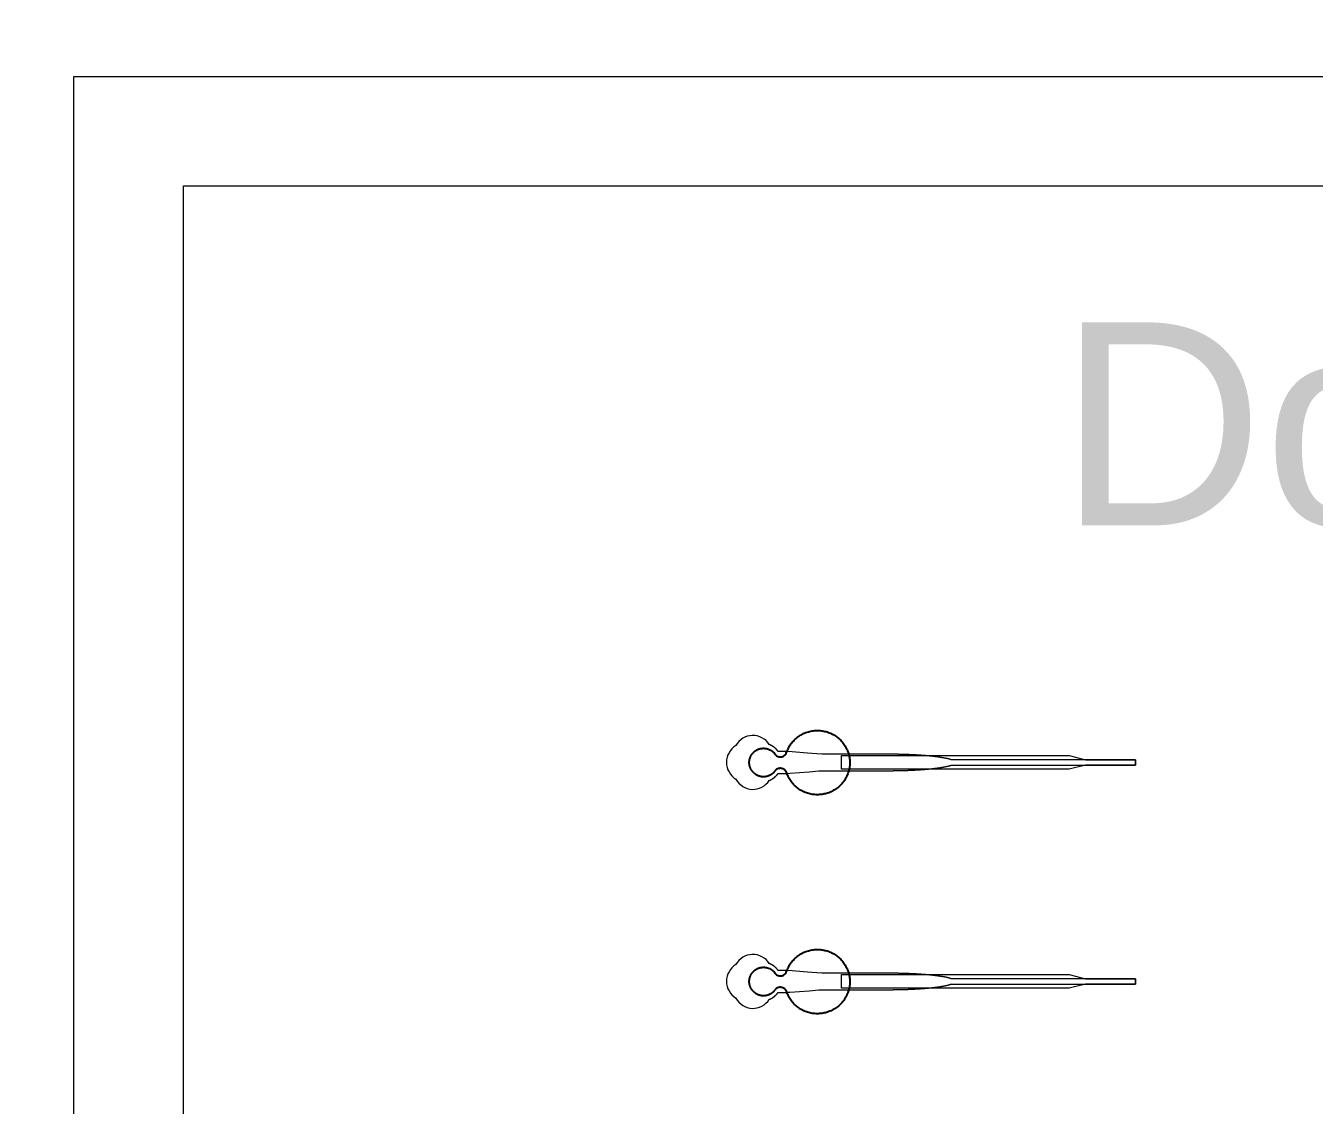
# Model space of a CAD drawing. Header units: inches. Extents: x -52997 to 52003, y -52254 to 52746.
# Drawn here: x -32847 to -21085, y 22476 to 32335 of the extents above; entities that cross this region are included whole.
import ezdxf

# ---------------------------------------------------------------- set-up
doc = ezdxf.new("R2010")
doc.units = ezdxf.units.IN
doc.header["$MEASUREMENT"] = 0
doc.layers.add('1', color=1, linetype='Continuous')
doc.layers.add('2', color=140, linetype='Continuous', lineweight=0)
doc.layers.add('3', color=90, linetype='Continuous', lineweight=0)
doc.styles.get("Standard").update_dxf_attribs({"font": 'Arial.ttf'})

msp = doc.modelspace()

# ---------------------------------------------------------------- linework, layer by layer
at = {"layer": '1'}
for points in [[(-16283, -47486), (0, -47486), (16283, -47486, 5.999107)], [(-16250, -47286), (0, -47286), (16250, -47286, 5.986812)], [(-13686, -45486), (0, -45486), (13686, -45486, 6.794322)]]:
    msp.add_lwpolyline(points, format="xyb", close=True, dxfattribs=at)
msp.add_circle((-497, 246), 52500, dxfattribs=at)
for points in [[(-26003, 25535), (-25980, 25558), (-25949, 25552), (-25917, 25547), (-25903, 25518), (-25828, 25277), (-25576, 25315), (-25324, 25353), (-25324, 25605), (-25324, 25857), (-25576, 25895), (-25828, 25933), (-25903, 25692), (-25917, 25664), (-25947, 25658), (-25978, 25652), (-26001, 25674), (-26052, 25757), (-26147, 25731), (-26241, 25705), (-26242, 25607), (-26243, 25509), (-26150, 25481), (-26056, 25452), (-26003, 25535)], [(-26003, 23535), (-25980, 23558), (-25949, 23552), (-25917, 23547), (-25903, 23518), (-25828, 23277), (-25576, 23315), (-25324, 23353), (-25324, 23605), (-25324, 23857), (-25576, 23895), (-25828, 23933), (-25903, 23692), (-25917, 23664), (-25947, 23658), (-25978, 23652), (-26001, 23674), (-26052, 23757), (-26147, 23731), (-26241, 23705), (-26242, 23607), (-26243, 23509), (-26150, 23481), (-26056, 23452), (-26003, 23535)]]:
    msp.add_rational_spline(points, [1, 0.884783429184, 1, 0.884783429184, 1, 0.758252289935, 1, 0.758252289935, 1, 0.758252289935, 1, 0.758252289935, 1, 0.888941908896, 1, 0.888941908896, 1, 0.79946124759, 1, 0.79946124759, 1, 0.79946124759, 1, 0.79946124759, 1], degree=2, knots=[0, 0, 0, 0.969535, 0.969535, 1.939069, 1.939069, 3.359405, 3.359405, 4.779741, 4.779741, 6.200078, 6.200078, 7.620414, 7.620414, 8.571947, 8.571947, 9.52348, 9.52348, 10.812277, 10.812277, 12.101074, 12.101074, 13.389871, 13.389871, 14.678668, 14.678668, 14.678668], dxfattribs=at)
at = {"layer": '2'}
for points in [[(-16283, -47486), (0, -47486), (16283, -47486, 5.999107)], [(-16250, -47286), (0, -47286), (16250, -47286, 5.986812)], [(-13686, -45486), (0, -45486), (13686, -45486, 6.794322)], [(-26060, 25443), (-26060, 25443), (-26059, 25443), (-26058, 25443), (-26057, 25444), (-26056, 25444), (-26055, 25445), (-26054, 25445), (-26054, 25445), (-26053, 25446), (-26052, 25446), (-26051, 25446), (-26050, 25447), (-26049, 25447), (-26048, 25448), (-26048, 25448), (-26047, 25448), (-26046, 25449), (-26045, 25449), (-26044, 25450), (-26043, 25450), (-26042, 25451), (-26042, 25451), (-26041, 25451), (-26040, 25452), (-26039, 25452), (-26038, 25453), (-26037, 25453), (-26036, 25454), (-26036, 25454), (-26035, 25455), (-26034, 25455), (-26033, 25456), (-26032, 25456), (-26031, 25457), (-26030, 25457), (-26030, 25458), (-26029, 25458), (-26028, 25459), (-26027, 25459), (-26026, 25460), (-26025, 25461), (-26025, 25461), (-26024, 25462), (-26023, 25462), (-26022, 25463), (-26021, 25463), (-26020, 25464), (-26020, 25465), (-26019, 25465), (-26018, 25466), (-26017, 25466), (-26016, 25467), (-26016, 25468), (-26015, 25468), (-26014, 25469), (-26013, 25470), (-26012, 25470), (-26012, 25471), (-26011, 25471), (-26010, 25472), (-26009, 25473), (-26008, 25473), (-26008, 25474), (-26007, 25475), (-26006, 25475), (-26005, 25476), (-26005, 25477), (-26004, 25477), (-26003, 25478), (-26002, 25479), (-26002, 25480), (-26001, 25480), (-26000, 25481), (-25999, 25482), (-25999, 25482), (-25998, 25483), (-25997, 25484), (-25996, 25485), (-25996, 25485), (-25995, 25486), (-25994, 25487), (-25994, 25487), (-25993, 25488), (-25992, 25489), (-25992, 25490), (-25991, 25490), (-25990, 25491), (-25990, 25492), (-25989, 25493), (-25988, 25493), (-25988, 25494), (-25987, 25495), (-25986, 25496), (-25986, 25496), (-25985, 25497), (-25985, 25498), (-25984, 25499), (-25983, 25499), (-25983, 25500), (-25982, 25501), (-25982, 25502), (-25981, 25502), (-25981, 25503), (-25980, 25504), (-25979, 25505), (-25979, 25506), (-25978, 25506), (-25935, 25506), (-25913, 25506), (-25902, 25506), (-25899, 25506), (-25898, 25506), (-25898, 25506), (-25898, 25506), (-25898, 25506), (-25898, 25506), (-25898, 25506), (-25898, 25506), (-25897, 25506), (-25897, 25506), (-25895, 25507), (-25893, 25507), (-25871, 25508), (-25694, 25522), (-25606, 25529), (-25583, 25530), (-25572, 25531), (-25572, 25531), (-25572, 25531), (-25572, 25531), (-25572, 25531), (-25572, 25531), (-25571, 25531), (-25311, 25531), (-25305, 25531), (-25292, 25531), (-25192, 25531), (-24991, 25531), (-24978, 25531), (-24972, 25531), (-24969, 25531), (-24967, 25531), (-24967, 25531), (-24966, 25531), (-24966, 25531), (-24966, 25531), (-24966, 25531), (-24966, 25531), (-24966, 25531), (-24961, 25531), (-24956, 25531), (-24952, 25531), (-24947, 25531), (-24943, 25531), (-24938, 25531), (-24933, 25531), (-24929, 25531), (-24924, 25532), (-24919, 25532), (-24914, 25532), (-24910, 25532), (-24905, 25532), (-24900, 25532), (-24895, 25532), (-24891, 25532), (-24886, 25532), (-24881, 25532), (-24876, 25532), (-24872, 25532), (-24867, 25532), (-24862, 25532), (-24857, 25533), (-24852, 25533), (-24848, 25533), (-24843, 25533), (-24838, 25533), (-24833, 25533), (-24828, 25533), (-24823, 25533), (-24819, 25534), (-24814, 25534), (-24809, 25534), (-24804, 25534), (-24799, 25534), (-24794, 25534), (-24790, 25535), (-24785, 25535), (-24780, 25535), (-24775, 25535), (-24770, 25535), (-24766, 25536), (-24761, 25536), (-24756, 25536), (-24751, 25536), (-24746, 25537), (-24742, 25537), (-24737, 25537), (-24732, 25537), (-24727, 25538), (-24723, 25538), (-24718, 25538), (-24713, 25538), (-24708, 25539), (-24704, 25539), (-24699, 25539), (-24694, 25539), (-24690, 25540), (-24685, 25540), (-24680, 25540), (-24676, 25541), (-24671, 25541), (-24667, 25541), (-24664, 25541), (-24662, 25542), (-24660, 25542), (-24658, 25542), (-24655, 25542), (-24653, 25542), (-24651, 25543), (-24649, 25543), (-24646, 25543), (-24644, 25543), (-24642, 25543), (-24640, 25543), (-24637, 25544), (-24635, 25544), (-24633, 25544), (-24631, 25544), (-24629, 25544), (-24626, 25545), (-24624, 25545), (-24622, 25545), (-24620, 25545), (-24618, 25545), (-24616, 25545), (-24613, 25546), (-24611, 25546), (-24609, 25546), (-24607, 25546), (-24605, 25546), (-24603, 25547), (-24601, 25547), (-24598, 25547), (-24596, 25547), (-24594, 25547), (-24592, 25548), (-24590, 25548), (-24588, 25548), (-24586, 25548), (-24584, 25549), (-24582, 25549), (-24580, 25549), (-24578, 25549), (-24576, 25549), (-24574, 25550), (-24572, 25550), (-24570, 25550), (-24568, 25550), (-24566, 25550), (-24564, 25551), (-24562, 25551), (-24560, 25551), (-24558, 25551), (-24556, 25552), (-24554, 25552), (-24552, 25552), (-24550, 25552), (-24548, 25553), (-24546, 25553), (-24544, 25553), (-24542, 25553), (-24540, 25553), (-24539, 25554), (-24537, 25554), (-24535, 25554), (-24533, 25554), (-24531, 25555), (-24529, 25555), (-24527, 25555), (-24526, 25555), (-24524, 25556), (-24522, 25556), (-24520, 25556), (-24518, 25556), (-24517, 25557), (-24515, 25557), (-24513, 25557), (-24511, 25557), (-24510, 25558), (-24508, 25558), (-24506, 25558), (-24504, 25558), (-24503, 25559), (-24501, 25559), (-24499, 25559), (-24498, 25559), (-24496, 25560), (-24494, 25560), (-24493, 25560), (-24491, 25561), (-24489, 25561), (-24488, 25561), (-24486, 25561), (-24485, 25562), (-24483, 25562), (-24482, 25562), (-24480, 25562), (-24478, 25563), (-24477, 25563), (-24475, 25563), (-24474, 25563), (-24472, 25564), (-24471, 25564), (-24469, 25564), (-24468, 25565), (-24466, 25565), (-24465, 25565), (-24463, 25565), (-24462, 25566), (-24461, 25566), (-24459, 25566), (-24458, 25567), (-24456, 25567), (-24455, 25567), (-24454, 25567), (-24452, 25568), (-24451, 25568), (-24450, 25568), (-24448, 25568), (-24447, 25569), (-24446, 25569), (-24444, 25569), (-24443, 25570), (-24442, 25570), (-24440, 25570), (-24439, 25570), (-24438, 25571), (-24437, 25571), (-24435, 25571), (-24434, 25572), (-24433, 25572), (-24432, 25572), (-24431, 25573), (-24429, 25573), (-24428, 25573), (-24427, 25573), (-24426, 25574), (-24425, 25574), (-24424, 25574), (-24423, 25575), (-24422, 25575), (-24421, 25575), (-24419, 25575), (-24418, 25576), (-24417, 25576), (-24416, 25576), (-24415, 25577), (-24414, 25577), (-24413, 25577), (-24412, 25578), (-24411, 25578), (-24410, 25578), (-24409, 25578), (-24408, 25579), (-24407, 25579), (-24407, 25579), (-24406, 25580), (-24405, 25580), (-24404, 25580), (-24403, 25580), (-24402, 25581), (-24401, 25581), (-22715, 25581), (-22715, 25631), (-24401, 25631), (-24401, 25631), (-24402, 25632), (-24403, 25632), (-24403, 25632), (-24404, 25633), (-24405, 25633), (-24406, 25633), (-24407, 25634), (-24408, 25634), (-24409, 25634), (-24410, 25634), (-24411, 25635), (-24412, 25635), (-24413, 25635), (-24414, 25636), (-24415, 25636), (-24416, 25636), (-24417, 25637), (-24418, 25637), (-24419, 25637), (-24420, 25637), (-24421, 25638), (-24422, 25638), (-24423, 25638), (-24425, 25639), (-24426, 25639), (-24427, 25639), (-24428, 25639), (-24429, 25640), (-24430, 25640), (-24431, 25640), (-24433, 25641), (-24434, 25641), (-24435, 25641), (-24436, 25641), (-24438, 25642), (-24439, 25642), (-24440, 25642), (-24441, 25643), (-24443, 25643), (-24444, 25643), (-24445, 25644), (-24446, 25644), (-24448, 25644), (-24449, 25644), (-24450, 25645), (-24452, 25645), (-24453, 25645), (-24455, 25645), (-24456, 25646), (-24457, 25646), (-24459, 25646), (-24460, 25647), (-24462, 25647), (-24463, 25647), (-24465, 25647), (-24466, 25648), (-24467, 25648), (-24469, 25648), (-24470, 25649), (-24472, 25649), (-24473, 25649), (-24475, 25649), (-24477, 25650), (-24478, 25650), (-24480, 25650), (-24481, 25650), (-24483, 25651), (-24484, 25651), (-24486, 25651), (-24488, 25652), (-24489, 25652), (-24491, 25652), (-24492, 25652), (-24494, 25653), (-24496, 25653), (-24497, 25653), (-24499, 25653), (-24501, 25654), (-24502, 25654), (-24504, 25654), (-24506, 25654), (-24508, 25655), (-24509, 25655), (-24511, 25655), (-24513, 25655), (-24514, 25656), (-24516, 25656), (-24518, 25656), (-24520, 25656), (-24522, 25657), (-24523, 25657), (-24525, 25657), (-24527, 25657), (-24529, 25658), (-24531, 25658), (-24533, 25658), (-24534, 25658), (-24536, 25659), (-24538, 25659), (-24540, 25659), (-24542, 25659), (-24544, 25660), (-24546, 25660), (-24548, 25660), (-24550, 25660), (-24551, 25661), (-24553, 25661), (-24555, 25661), (-24557, 25661), (-24559, 25661), (-24561, 25662), (-24563, 25662), (-24565, 25662), (-24567, 25662), (-24569, 25663), (-24571, 25663), (-24573, 25663), (-24575, 25663), (-24577, 25663), (-24579, 25664), (-24581, 25664), (-24583, 25664), (-24585, 25664), (-24588, 25664), (-24590, 25665), (-24592, 25665), (-24594, 25665), (-24596, 25665), (-24598, 25666), (-24600, 25666), (-24602, 25666), (-24604, 25666), (-24606, 25666), (-24609, 25667), (-24611, 25667), (-24613, 25667), (-24615, 25667), (-24617, 25667), (-24619, 25668), (-24622, 25668), (-24624, 25668), (-24626, 25668), (-24628, 25668), (-24630, 25668), (-24632, 25669), (-24635, 25669), (-24637, 25669), (-24639, 25669), (-24641, 25669), (-24644, 25670), (-24646, 25670), (-24648, 25670), (-24650, 25670), (-24652, 25670), (-24655, 25670), (-24657, 25671), (-24659, 25671), (-24662, 25671), (-24664, 25671), (-24668, 25671), (-24673, 25672), (-24677, 25672), (-24682, 25672), (-24687, 25673), (-24691, 25673), (-24696, 25673), (-24701, 25674), (-24705, 25674), (-24710, 25674), (-24715, 25674), (-24719, 25675), (-24724, 25675), (-24729, 25675), (-24734, 25675), (-24738, 25676), (-24743, 25676), (-24748, 25676), (-24753, 25676), (-24757, 25677), (-24762, 25677), (-24767, 25677), (-24772, 25677), (-24777, 25677), (-24781, 25678), (-24786, 25678), (-24791, 25678), (-24796, 25678), (-24801, 25678), (-24805, 25679), (-24810, 25679), (-24815, 25679), (-24820, 25679), (-24825, 25679), (-24829, 25679), (-24834, 25679), (-24839, 25680), (-24844, 25680), (-24849, 25680), (-24853, 25680), (-24858, 25680), (-24863, 25680), (-24868, 25680), (-24872, 25680), (-24877, 25680), (-24882, 25681), (-24887, 25681), (-24891, 25681), (-24896, 25681), (-24901, 25681), (-24906, 25681), (-24910, 25681), (-24915, 25681), (-24920, 25681), (-24924, 25681), (-24929, 25681), (-24934, 25681), (-24938, 25681), (-24943, 25681), (-24948, 25681), (-24952, 25681), (-24954, 25681), (-24955, 25681), (-24955, 25681), (-24955, 25681), (-24956, 25681), (-24957, 25681), (-24964, 25681), (-24976, 25681), (-25027, 25681), (-25231, 25681), (-25282, 25681), (-25308, 25681), (-25314, 25681), (-25316, 25681), (-25572, 25681), (-25572, 25681), (-25572, 25681), (-25572, 25681), (-25572, 25681), (-25572, 25681), (-25572, 25681), (-25574, 25681), (-25579, 25682), (-25624, 25685), (-25712, 25692), (-25888, 25706), (-25894, 25706), (-25897, 25706), (-25897, 25706), (-25898, 25706), (-25898, 25706), (-25898, 25706), (-25898, 25706), (-25898, 25706), (-25898, 25706), (-25898, 25706), (-25898, 25706), (-25901, 25706), (-25906, 25706), (-25917, 25706), (-25939, 25706), (-25961, 25706), (-25972, 25706), (-25977, 25706), (-25978, 25706), (-25978, 25706), (-25978, 25706), (-25978, 25706), (-25978, 25706), (-25978, 25706), (-25978, 25706), (-25979, 25707), (-25980, 25708), (-25980, 25709), (-25981, 25710), (-25982, 25711), (-25983, 25713), (-25984, 25714), (-25985, 25715), (-25985, 25716), (-25986, 25717), (-25987, 25718), (-25988, 25719), (-25989, 25720), (-25990, 25721), (-25991, 25722), (-25992, 25724), (-25993, 25725), (-25994, 25726), (-25995, 25727), (-25996, 25728), (-25997, 25729), (-25998, 25730), (-25999, 25731), (-26000, 25732), (-26001, 25733), (-26002, 25734), (-26004, 25735), (-26005, 25736), (-26006, 25737), (-26007, 25738), (-26008, 25739), (-26009, 25740), (-26010, 25741), (-26012, 25742), (-26013, 25743), (-26014, 25744), (-26015, 25745), (-26017, 25746), (-26018, 25747), (-26019, 25748), (-26020, 25749), (-26022, 25750), (-26023, 25750), (-26024, 25751), (-26025, 25752), (-26027, 25753), (-26028, 25754), (-26029, 25755), (-26031, 25756), (-26032, 25756), (-26033, 25757), (-26035, 25758), (-26036, 25759), (-26037, 25760), (-26039, 25760), (-26040, 25761), (-26042, 25762), (-26043, 25762), (-26044, 25763), (-26046, 25764), (-26047, 25765), (-26049, 25765), (-26050, 25766), (-26051, 25766), (-26053, 25767), (-26054, 25768), (-26056, 25768), (-26057, 25769), (-26059, 25769), (-26060, 25770, 0.576044), (-26364, 25761, 0.560065), (-26364, 25454, 0.578435)], [(-26060, 23443), (-26060, 23443), (-26059, 23443), (-26058, 23443), (-26057, 23444), (-26056, 23444), (-26055, 23445), (-26054, 23445), (-26054, 23445), (-26053, 23446), (-26052, 23446), (-26051, 23446), (-26050, 23447), (-26049, 23447), (-26048, 23448), (-26048, 23448), (-26047, 23448), (-26046, 23449), (-26045, 23449), (-26044, 23450), (-26043, 23450), (-26042, 23451), (-26042, 23451), (-26041, 23451), (-26040, 23452), (-26039, 23452), (-26038, 23453), (-26037, 23453), (-26036, 23454), (-26036, 23454), (-26035, 23455), (-26034, 23455), (-26033, 23456), (-26032, 23456), (-26031, 23457), (-26030, 23457), (-26030, 23458), (-26029, 23458), (-26028, 23459), (-26027, 23459), (-26026, 23460), (-26025, 23461), (-26025, 23461), (-26024, 23462), (-26023, 23462), (-26022, 23463), (-26021, 23463), (-26020, 23464), (-26020, 23465), (-26019, 23465), (-26018, 23466), (-26017, 23466), (-26016, 23467), (-26016, 23468), (-26015, 23468), (-26014, 23469), (-26013, 23470), (-26012, 23470), (-26012, 23471), (-26011, 23471), (-26010, 23472), (-26009, 23473), (-26008, 23473), (-26008, 23474), (-26007, 23475), (-26006, 23475), (-26005, 23476), (-26005, 23477), (-26004, 23477), (-26003, 23478), (-26002, 23479), (-26002, 23480), (-26001, 23480), (-26000, 23481), (-25999, 23482), (-25999, 23482), (-25998, 23483), (-25997, 23484), (-25996, 23485), (-25996, 23485), (-25995, 23486), (-25994, 23487), (-25994, 23487), (-25993, 23488), (-25992, 23489), (-25992, 23490), (-25991, 23490), (-25990, 23491), (-25990, 23492), (-25989, 23493), (-25988, 23493), (-25988, 23494), (-25987, 23495), (-25986, 23496), (-25986, 23496), (-25985, 23497), (-25985, 23498), (-25984, 23499), (-25983, 23499), (-25983, 23500), (-25982, 23501), (-25982, 23502), (-25981, 23502), (-25981, 23503), (-25980, 23504), (-25979, 23505), (-25979, 23506), (-25978, 23506), (-25935, 23506), (-25913, 23506), (-25902, 23506), (-25899, 23506), (-25898, 23506), (-25898, 23506), (-25898, 23506), (-25898, 23506), (-25898, 23506), (-25898, 23506), (-25898, 23506), (-25897, 23506), (-25897, 23506), (-25895, 23507), (-25893, 23507), (-25871, 23508), (-25694, 23522), (-25606, 23529), (-25583, 23530), (-25572, 23531), (-25572, 23531), (-25572, 23531), (-25572, 23531), (-25572, 23531), (-25572, 23531), (-25571, 23531), (-25311, 23531), (-25305, 23531), (-25292, 23531), (-25192, 23531), (-24991, 23531), (-24978, 23531), (-24972, 23531), (-24969, 23531), (-24967, 23531), (-24967, 23531), (-24966, 23531), (-24966, 23531), (-24966, 23531), (-24966, 23531), (-24966, 23531), (-24966, 23531), (-24961, 23531), (-24956, 23531), (-24952, 23531), (-24947, 23531), (-24943, 23531), (-24938, 23531), (-24933, 23531), (-24929, 23531), (-24924, 23532), (-24919, 23532), (-24914, 23532), (-24910, 23532), (-24905, 23532), (-24900, 23532), (-24895, 23532), (-24891, 23532), (-24886, 23532), (-24881, 23532), (-24876, 23532), (-24872, 23532), (-24867, 23532), (-24862, 23532), (-24857, 23533), (-24852, 23533), (-24848, 23533), (-24843, 23533), (-24838, 23533), (-24833, 23533), (-24828, 23533), (-24823, 23533), (-24819, 23534), (-24814, 23534), (-24809, 23534), (-24804, 23534), (-24799, 23534), (-24794, 23534), (-24790, 23535), (-24785, 23535), (-24780, 23535), (-24775, 23535), (-24770, 23535), (-24766, 23536), (-24761, 23536), (-24756, 23536), (-24751, 23536), (-24746, 23537), (-24742, 23537), (-24737, 23537), (-24732, 23537), (-24727, 23538), (-24723, 23538), (-24718, 23538), (-24713, 23538), (-24708, 23539), (-24704, 23539), (-24699, 23539), (-24694, 23539), (-24690, 23540), (-24685, 23540), (-24680, 23540), (-24676, 23541), (-24671, 23541), (-24667, 23541), (-24664, 23541), (-24662, 23542), (-24660, 23542), (-24658, 23542), (-24655, 23542), (-24653, 23542), (-24651, 23543), (-24649, 23543), (-24646, 23543), (-24644, 23543), (-24642, 23543), (-24640, 23543), (-24637, 23544), (-24635, 23544), (-24633, 23544), (-24631, 23544), (-24629, 23544), (-24626, 23545), (-24624, 23545), (-24622, 23545), (-24620, 23545), (-24618, 23545), (-24616, 23545), (-24613, 23546), (-24611, 23546), (-24609, 23546), (-24607, 23546), (-24605, 23546), (-24603, 23547), (-24601, 23547), (-24598, 23547), (-24596, 23547), (-24594, 23547), (-24592, 23548), (-24590, 23548), (-24588, 23548), (-24586, 23548), (-24584, 23549), (-24582, 23549), (-24580, 23549), (-24578, 23549), (-24576, 23549), (-24574, 23550), (-24572, 23550), (-24570, 23550), (-24568, 23550), (-24566, 23550), (-24564, 23551), (-24562, 23551), (-24560, 23551), (-24558, 23551), (-24556, 23552), (-24554, 23552), (-24552, 23552), (-24550, 23552), (-24548, 23553), (-24546, 23553), (-24544, 23553), (-24542, 23553), (-24540, 23553), (-24539, 23554), (-24537, 23554), (-24535, 23554), (-24533, 23554), (-24531, 23555), (-24529, 23555), (-24527, 23555), (-24526, 23555), (-24524, 23556), (-24522, 23556), (-24520, 23556), (-24518, 23556), (-24517, 23557), (-24515, 23557), (-24513, 23557), (-24511, 23557), (-24510, 23558), (-24508, 23558), (-24506, 23558), (-24504, 23558), (-24503, 23559), (-24501, 23559), (-24499, 23559), (-24498, 23559), (-24496, 23560), (-24494, 23560), (-24493, 23560), (-24491, 23561), (-24489, 23561), (-24488, 23561), (-24486, 23561), (-24485, 23562), (-24483, 23562), (-24482, 23562), (-24480, 23562), (-24478, 23563), (-24477, 23563), (-24475, 23563), (-24474, 23563), (-24472, 23564), (-24471, 23564), (-24469, 23564), (-24468, 23565), (-24466, 23565), (-24465, 23565), (-24463, 23565), (-24462, 23566), (-24461, 23566), (-24459, 23566), (-24458, 23567), (-24456, 23567), (-24455, 23567), (-24454, 23567), (-24452, 23568), (-24451, 23568), (-24450, 23568), (-24448, 23568), (-24447, 23569), (-24446, 23569), (-24444, 23569), (-24443, 23570), (-24442, 23570), (-24440, 23570), (-24439, 23570), (-24438, 23571), (-24437, 23571), (-24435, 23571), (-24434, 23572), (-24433, 23572), (-24432, 23572), (-24431, 23573), (-24429, 23573), (-24428, 23573), (-24427, 23573), (-24426, 23574), (-24425, 23574), (-24424, 23574), (-24423, 23575), (-24422, 23575), (-24421, 23575), (-24419, 23575), (-24418, 23576), (-24417, 23576), (-24416, 23576), (-24415, 23577), (-24414, 23577), (-24413, 23577), (-24412, 23578), (-24411, 23578), (-24410, 23578), (-24409, 23578), (-24408, 23579), (-24407, 23579), (-24407, 23579), (-24406, 23580), (-24405, 23580), (-24404, 23580), (-24403, 23580), (-24402, 23581), (-24401, 23581), (-22715, 23581), (-22715, 23631), (-24401, 23631), (-24401, 23631), (-24402, 23632), (-24403, 23632), (-24403, 23632), (-24404, 23633), (-24405, 23633), (-24406, 23633), (-24407, 23634), (-24408, 23634), (-24409, 23634), (-24410, 23634), (-24411, 23635), (-24412, 23635), (-24413, 23635), (-24414, 23636), (-24415, 23636), (-24416, 23636), (-24417, 23637), (-24418, 23637), (-24419, 23637), (-24420, 23637), (-24421, 23638), (-24422, 23638), (-24423, 23638), (-24425, 23639), (-24426, 23639), (-24427, 23639), (-24428, 23639), (-24429, 23640), (-24430, 23640), (-24431, 23640), (-24433, 23641), (-24434, 23641), (-24435, 23641), (-24436, 23641), (-24438, 23642), (-24439, 23642), (-24440, 23642), (-24441, 23643), (-24443, 23643), (-24444, 23643), (-24445, 23644), (-24446, 23644), (-24448, 23644), (-24449, 23644), (-24450, 23645), (-24452, 23645), (-24453, 23645), (-24455, 23645), (-24456, 23646), (-24457, 23646), (-24459, 23646), (-24460, 23647), (-24462, 23647), (-24463, 23647), (-24465, 23647), (-24466, 23648), (-24467, 23648), (-24469, 23648), (-24470, 23649), (-24472, 23649), (-24473, 23649), (-24475, 23649), (-24477, 23650), (-24478, 23650), (-24480, 23650), (-24481, 23650), (-24483, 23651), (-24484, 23651), (-24486, 23651), (-24488, 23652), (-24489, 23652), (-24491, 23652), (-24492, 23652), (-24494, 23653), (-24496, 23653), (-24497, 23653), (-24499, 23653), (-24501, 23654), (-24502, 23654), (-24504, 23654), (-24506, 23654), (-24508, 23655), (-24509, 23655), (-24511, 23655), (-24513, 23655), (-24514, 23656), (-24516, 23656), (-24518, 23656), (-24520, 23656), (-24522, 23657), (-24523, 23657), (-24525, 23657), (-24527, 23657), (-24529, 23658), (-24531, 23658), (-24533, 23658), (-24534, 23658), (-24536, 23659), (-24538, 23659), (-24540, 23659), (-24542, 23659), (-24544, 23660), (-24546, 23660), (-24548, 23660), (-24550, 23660), (-24551, 23661), (-24553, 23661), (-24555, 23661), (-24557, 23661), (-24559, 23661), (-24561, 23662), (-24563, 23662), (-24565, 23662), (-24567, 23662), (-24569, 23663), (-24571, 23663), (-24573, 23663), (-24575, 23663), (-24577, 23663), (-24579, 23664), (-24581, 23664), (-24583, 23664), (-24585, 23664), (-24588, 23664), (-24590, 23665), (-24592, 23665), (-24594, 23665), (-24596, 23665), (-24598, 23666), (-24600, 23666), (-24602, 23666), (-24604, 23666), (-24606, 23666), (-24609, 23667), (-24611, 23667), (-24613, 23667), (-24615, 23667), (-24617, 23667), (-24619, 23668), (-24622, 23668), (-24624, 23668), (-24626, 23668), (-24628, 23668), (-24630, 23668), (-24632, 23669), (-24635, 23669), (-24637, 23669), (-24639, 23669), (-24641, 23669), (-24644, 23670), (-24646, 23670), (-24648, 23670), (-24650, 23670), (-24652, 23670), (-24655, 23670), (-24657, 23671), (-24659, 23671), (-24662, 23671), (-24664, 23671), (-24668, 23671), (-24673, 23672), (-24677, 23672), (-24682, 23672), (-24687, 23673), (-24691, 23673), (-24696, 23673), (-24701, 23674), (-24705, 23674), (-24710, 23674), (-24715, 23674), (-24719, 23675), (-24724, 23675), (-24729, 23675), (-24734, 23675), (-24738, 23676), (-24743, 23676), (-24748, 23676), (-24753, 23676), (-24757, 23677), (-24762, 23677), (-24767, 23677), (-24772, 23677), (-24777, 23677), (-24781, 23678), (-24786, 23678), (-24791, 23678), (-24796, 23678), (-24801, 23678), (-24805, 23679), (-24810, 23679), (-24815, 23679), (-24820, 23679), (-24825, 23679), (-24829, 23679), (-24834, 23679), (-24839, 23680), (-24844, 23680), (-24849, 23680), (-24853, 23680), (-24858, 23680), (-24863, 23680), (-24868, 23680), (-24872, 23680), (-24877, 23680), (-24882, 23681), (-24887, 23681), (-24891, 23681), (-24896, 23681), (-24901, 23681), (-24906, 23681), (-24910, 23681), (-24915, 23681), (-24920, 23681), (-24924, 23681), (-24929, 23681), (-24934, 23681), (-24938, 23681), (-24943, 23681), (-24948, 23681), (-24952, 23681), (-24954, 23681), (-24955, 23681), (-24955, 23681), (-24955, 23681), (-24956, 23681), (-24957, 23681), (-24964, 23681), (-24976, 23681), (-25027, 23681), (-25231, 23681), (-25282, 23681), (-25308, 23681), (-25314, 23681), (-25316, 23681), (-25572, 23681), (-25572, 23681), (-25572, 23681), (-25572, 23681), (-25572, 23681), (-25572, 23681), (-25572, 23681), (-25574, 23681), (-25579, 23682), (-25624, 23685), (-25712, 23692), (-25888, 23706), (-25894, 23706), (-25897, 23706), (-25897, 23706), (-25898, 23706), (-25898, 23706), (-25898, 23706), (-25898, 23706), (-25898, 23706), (-25898, 23706), (-25898, 23706), (-25898, 23706), (-25901, 23706), (-25906, 23706), (-25917, 23706), (-25939, 23706), (-25961, 23706), (-25972, 23706), (-25977, 23706), (-25978, 23706), (-25978, 23706), (-25978, 23706), (-25978, 23706), (-25978, 23706), (-25978, 23706), (-25978, 23706), (-25979, 23707), (-25980, 23708), (-25980, 23709), (-25981, 23710), (-25982, 23711), (-25983, 23713), (-25984, 23714), (-25985, 23715), (-25985, 23716), (-25986, 23717), (-25987, 23718), (-25988, 23719), (-25989, 23720), (-25990, 23721), (-25991, 23722), (-25992, 23724), (-25993, 23725), (-25994, 23726), (-25995, 23727), (-25996, 23728), (-25997, 23729), (-25998, 23730), (-25999, 23731), (-26000, 23732), (-26001, 23733), (-26002, 23734), (-26004, 23735), (-26005, 23736), (-26006, 23737), (-26007, 23738), (-26008, 23739), (-26009, 23740), (-26010, 23741), (-26012, 23742), (-26013, 23743), (-26014, 23744), (-26015, 23745), (-26017, 23746), (-26018, 23747), (-26019, 23748), (-26020, 23749), (-26022, 23750), (-26023, 23750), (-26024, 23751), (-26025, 23752), (-26027, 23753), (-26028, 23754), (-26029, 23755), (-26031, 23756), (-26032, 23756), (-26033, 23757), (-26035, 23758), (-26036, 23759), (-26037, 23760), (-26039, 23760), (-26040, 23761), (-26042, 23762), (-26043, 23762), (-26044, 23763), (-26046, 23764), (-26047, 23765), (-26049, 23765), (-26050, 23766), (-26051, 23766), (-26053, 23767), (-26054, 23768), (-26056, 23768), (-26057, 23769), (-26059, 23769), (-26060, 23770, 0.576044), (-26364, 23761, 0.560065), (-26364, 23454, 0.578435)]]:
    msp.add_lwpolyline(points, format="xyb", close=True, dxfattribs=at)
for points in [[(32592, 31872), (32592, -6375), (-32408, -6375), (-32408, 31872)], [(31592, 30872), (31592, -5375), (-31408, -5375), (-31408, 30872)]]:
    msp.add_lwpolyline(points, close=True, dxfattribs=at)
for points in [[(-25316, 25531), (-25314, 25531), (-25311, 25531)], [(-25316, 23531), (-25314, 23531), (-25311, 23531)]]:
    msp.add_lwpolyline(points, dxfattribs=at)
msp.add_circle((-497, 246), 52500, dxfattribs=at)
at = {"layer": '3'}
for points in [[(-16283, -47486), (0, -47486), (16283, -47486, 5.999107)], [(-16283, -47486), (0, -47486), (16283, -47486, 5.999107)], [(-16250, -47286), (0, -47286), (16250, -47286, 5.986812)], [(-16250, -47286), (0, -47286), (16250, -47286, 5.986812)], [(-13686, -45486), (0, -45486), (13686, -45486, 6.794322)], [(-13686, -45486), (0, -45486), (13686, -45486, 6.794322)]]:
    msp.add_lwpolyline(points, format="xyb", close=True, dxfattribs=at)
for points in [[(-25401, 25669), (-23322, 25669), (-23172, 25631), (-22715, 25631), (-22715, 25581), (-23172, 25581), (-23322, 25544), (-25401, 25544)], [(-25401, 23669), (-23322, 23669), (-23172, 23631), (-22715, 23631), (-22715, 23581), (-23172, 23581), (-23322, 23544), (-25401, 23544)]]:
    msp.add_lwpolyline(points, close=True, dxfattribs=at)
msp.add_circle((-497, 246), 52500, dxfattribs=at)
msp.add_circle((-497, 246), 52500, dxfattribs=at)

# ---------------------------------------------------------------- texts
msp.add_text('Dorsal', height=1854, dxfattribs=at).set_placement((-23416, 27772))

doc.saveas('drawing.dxf')
